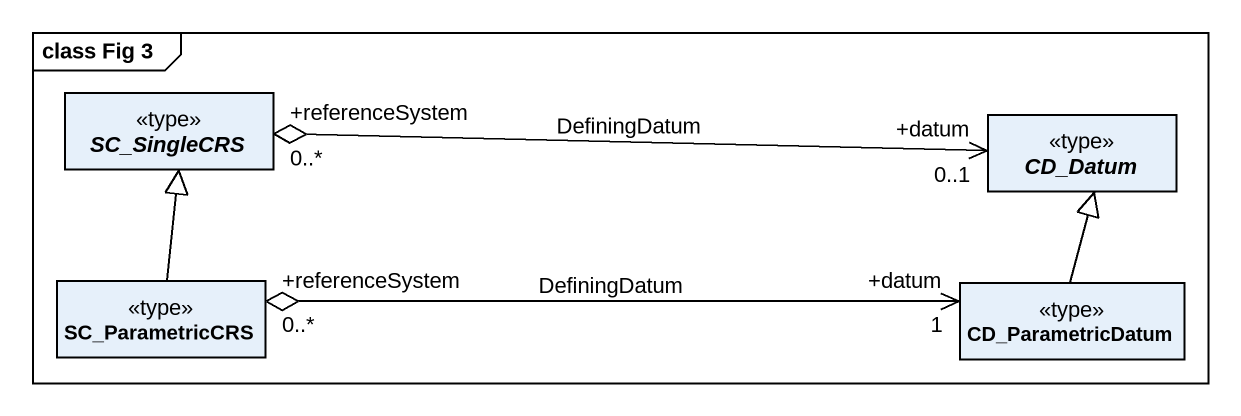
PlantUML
@startuml
mainframe class Fig 3
hide circle
hide empty members
abstract class SC_SingleCRS <<type>>
abstract class CD_Datum <<type>>
class SC_ParametricCRS <<type>>
class CD_ParametricDatum <<type>>
CD_Datum "+datum\n0..1" <-left-o "+referenceSystem\n0..*" SC_SingleCRS : DefiningDatum
SC_ParametricCRS -up-|> SC_SingleCRS
CD_ParametricDatum -up-|> CD_Datum
CD_ParametricDatum "+datum\n1" <-left-o "+referenceSystem\n0..*" SC_ParametricCRS : DefiningDatum
@enduml
